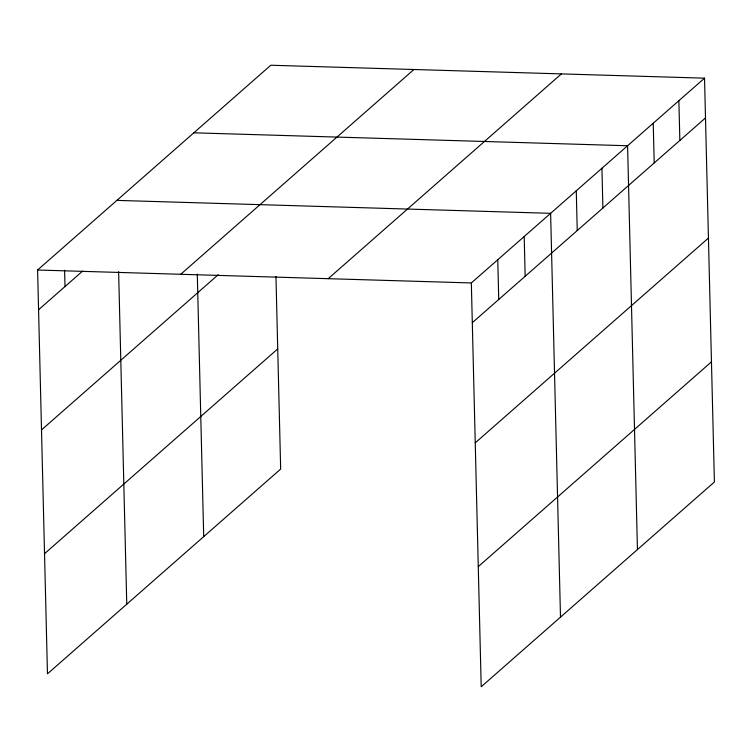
<?xml version="1.0" encoding="UTF-8"?>
<svg xmlns="http://www.w3.org/2000/svg" width="752" height="752" viewBox="0 0 752 752"><rect width="100%" height="100%" fill="white"/><g stroke="black" fill="none" stroke-linecap="round" stroke-linejoin="round"><path stroke-width="1.13" d="M275.956 276.51L280.665 469.051L47.47 673.83L37.6 270.015L270.795 65.236L704.53 78.17L714.4 481.985L481.205 686.764L471.335 282.949L704.53 78.17M38.568 309.758L82.617 271.077M180.734 274.283L413.929 69.504M41.51 429.9L218.268 274.677M328.201 278.682L561.396 73.903M44.537 553.688L277.723 348.909M472.312 322.693L705.498 117.914M475.245 442.834L708.44 238.064M478.272 566.623L711.467 361.844M193.837 132.813L627.582 145.747L637.442 549.562M116.889 200.389L550.624 213.324L560.494 617.138M37.6 270.015L471.335 282.949M678.877 100.693L679.855 140.445M653.225 123.225L654.202 162.968M601.929 168.269L602.897 208.022M576.276 190.801L577.245 230.544M524.191 236.532L525.169 276.275M497.768 259.741L498.736 299.484M197.287 274.038L203.707 536.627M118.628 271.632L126.759 604.204M64.597 270.184L65.001 286.55"/></g></svg>
